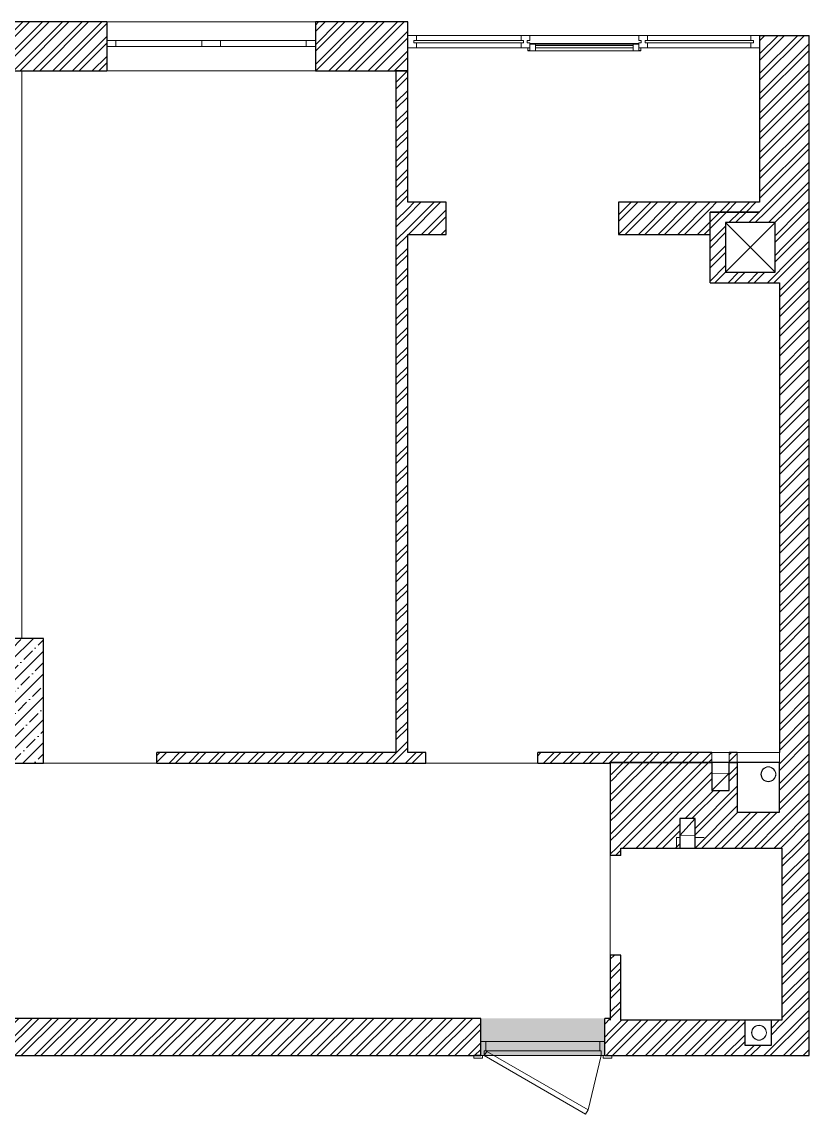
# Model space of a CAD drawing. Header units: millimetres. Extents: x -8105 to 1605, y -772 to 8040.
# Drawn here: x -4750 to 1605, y -772 to 8040 of the extents above; entities that cross this region are included whole.
import ezdxf

# ---------------------------------------------------------------- set-up
doc = ezdxf.new("R2010")
doc.units = ezdxf.units.MM
doc.header["$MEASUREMENT"] = 0
doc.linetypes.add('Wipeout_Contour', pattern=[1000, 0, -1000])
for name, color, linetype, lineweight, true_color in [('0_Ном._пера__2', 252, 'Continuous', 13, 0x8e8e8e), ('101 Стіни_Ном._пера__1', 18, 'Continuous', 25, 0x040404), ('102 Колони_Ном._пера__1', 18, 'Continuous', 25, 0x040404), ('102 Колони_Ном._пера__2', 252, 'Continuous', 13, 0x8e8e8e), ('104 Перекриття_Ном._пера__41', 18, 'Continuous', 15, 0x020202), ('203 Стяжка_Ном._пера__41', 18, 'Continuous', 15, 0x020202), ('305 Вода і Каналізація.ВК_Ном._пера__101', 18, 'Continuous', 13, 0x020202), ('Двери ARCHICAD_Ном._пера__102', 252, 'Continuous', 5, 0x898989), ('Демонтаж_101 Стіни_Ном._пера__1', 18, 'Continuous', 25, 0x040404), ('Демонтаж_101 Стіни_Ном._пера__16', 18, 'Continuous', 13, 0x020202), ('Демонтаж_203 Стяжка_Ном._пера__89', 254, 'Continuous', 5, 0xe9e9e9), ('Демонтаж_Двери ARCHICAD_Ном._пера__102', 252, 'Continuous', 5, 0x898989), ('Окна ARCHICAD_Ном._пера__102', 252, 'Continuous', 5, 0x898989)]:
    doc.layers.add(name, color=color, linetype=linetype, lineweight=lineweight, true_color=true_color)
for name, color, linetype in [('101 Стіни', 7, 'Continuous'), ('102 Колони', 7, 'Continuous'), ('104 Перекриття', 7, 'Continuous'), ('110 Навісні стіни', 7, 'Continuous'), ('203 Стяжка', 7, 'Continuous'), ('305 Вода і Каналізація.ВК', 7, 'Continuous'), ('Демонтаж_101 Стіни', 7, 'Continuous'), ('Демонтаж_203 Стяжка', 7, 'Continuous'), ('Окна ARCHICAD', 7, 'Continuous')]:
    doc.layers.add(name, color=color, linetype=linetype)
doc.layers.add('110 Навісні стіни_Ном._пера__122', color=253, linetype='Continuous', lineweight=13)
doc.layers.add('Окна ARCHICAD_Ном._пера__122', color=253, linetype='Continuous', lineweight=13)
pattern_1 = [(45, (0, 0), (-79.5495, 79.5495), []), (45, (-26.52, 26.52), (-79.5495, 79.5495), [])]

# ---------------------------------------------------------------- blocks, each defined once
blk = doc.blocks.new('Перекриття_2', base_point=(-1730, 7645))
at = {"layer": 'Демонтаж_203 Стяжка_Ном._пера__89', "color": 254, "linetype": 'Continuous', "lineweight": 5, "true_color": 0xe9e9e9, "flags": 128}
blk.add_lwpolyline([(-1730, 7645), (-4750, 7645), (-4750, 3065), (-4575, 3065), (-4575, 2060), (-3660, 2060), (-3660, 2145), (-1730, 2145)], close=True, dxfattribs=at)
blk = doc.blocks.new('Перекриття_3', base_point=(-1635, 6585))
at = {"layer": 'Демонтаж_203 Стяжка_Ном._пера__89', "color": 254, "linetype": 'Continuous', "lineweight": 5, "true_color": 0xe9e9e9, "flags": 128}
blk.add_lwpolyline([(-1635, 6585), (-1325, 6585), (-1325, 6325), (-1635, 6325), (-1635, 2145), (-1490, 2145), (-1490, 2060), (-585, 2060), (-585, 2145), (1365, 2145), (1365, 5935), (805, 5935), (805, 6325), (65, 6325), (65, 6585), (1205, 6585), (1205, 7830), (-1635, 7830)], close=True, dxfattribs=at)
blk = doc.blocks.new('Перекриття_4', base_point=(-5925, 0))
at = {"layer": 'Демонтаж_203 Стяжка_Ном._пера__89', "color": 254, "linetype": 'Continuous', "lineweight": 5, "true_color": 0xe9e9e9, "flags": 128}
blk.add_lwpolyline([(-5925, 0), (-1045, 0), (-1045, -185), (-45, -185), (-45, 0), (0, 0), (0, 2060), (-585, 2060), (-1490, 2060), (-3660, 2060), (-4575, 2060), (-4930, 2060), (-5845, 2060), (-5925, 2060)], close=True, dxfattribs=at)
blk = doc.blocks.new('Перекриття_5', base_point=(1205, 7830))
at = {"layer": '203 Стяжка_Ном._пера__41', "color": 18, "linetype": 'Continuous', "lineweight": 15, "true_color": 0x020202, "flags": 128}
blk.add_lwpolyline([(1205, 7830), (1205, 7930), (-1635, 7930), (-1635, 7830)], close=True, dxfattribs=at)
blk = doc.blocks.new('Перекриття_6', base_point=(-8105, 8040))
at = {"layer": '104 Перекриття_Ном._пера__41', "color": 18, "linetype": 'Continuous', "lineweight": 15, "true_color": 0x020202, "flags": 128}
blk.add_lwpolyline([(-8105, 8040), (-8105, -300), (1605, -300), (1605, 7930), (-1635, 7930), (-1635, 8040)], close=True, dxfattribs=at)
blk = doc.blocks.new('Навісна стіна_1')
at = {"layer": 'Окна ARCHICAD_Ном._пера__122', "color": 253, "linetype": 'Continuous', "lineweight": 13}
for p, q in [((-605, 7860), (185, 7860)), ((185, 7805), (-605, 7805))]:
    blk.add_line(p, q, dxfattribs=at)
at = {"layer": 'Окна ARCHICAD_Ном._пера__122', "color": 253, "linetype": 'Continuous', "lineweight": 13, "flags": 128}
blk.add_lwpolyline([(-605, 7865), (185, 7865), (185, 7860), (-605, 7860)], close=True, dxfattribs=at)
at = {"color": 254, "linetype": 'Wipeout_Contour', "lineweight": 0, "ltscale": 31433.023453}
blk.add_wipeout([(-665, 7860), (-665, 7805), (-605, 7805), (-605, 7860)], dxfattribs=at).dxf.layer = 'Окна ARCHICAD'
at = {"color": 254, "linetype": 'Wipeout_Contour', "lineweight": 0, "ltscale": 31342.03052}
blk.add_wipeout([(245, 7805), (245, 7860), (185, 7860), (185, 7805)], dxfattribs=at).dxf.layer = 'Окна ARCHICAD'
at = {"layer": 'Окна ARCHICAD_Ном._пера__122', "color": 253, "linetype": 'Continuous', "lineweight": 13}
blk.add_line((185, 7850), (-605, 7850), dxfattribs=at)
at = {"layer": 'Окна ARCHICAD_Ном._пера__122', "color": 253, "linetype": 'Continuous', "lineweight": 13, "flags": 128}
for points in [[(-665, 7860), (-605, 7860), (-605, 7805), (-665, 7805)], [(245, 7805), (185, 7805), (185, 7860), (245, 7860)]]:
    blk.add_lwpolyline(points, close=True, dxfattribs=at)
at = {"color": 254, "linetype": 'Wipeout_Contour', "lineweight": 0, "ltscale": 31450.175058}
blk.add_wipeout([(-665, 7810), (-650, 7810), (-650, 7860), (-665, 7860)], dxfattribs=at).dxf.layer = 'Окна ARCHICAD'
at = {"color": 254, "linetype": 'Wipeout_Contour', "lineweight": 0, "ltscale": 31461.078936}
blk.add_wipeout([(230, 7865), (185, 7865), (185, 7860), (230, 7860)], dxfattribs=at).dxf.layer = 'Окна ARCHICAD'
at = {"color": 254, "linetype": 'Wipeout_Contour', "lineweight": 0, "ltscale": 31550.129719}
blk.add_wipeout([(-650, 7860), (-605, 7860), (-605, 7865), (-650, 7865)], dxfattribs=at).dxf.layer = 'Окна ARCHICAD'
at = {"color": 254, "linetype": 'Wipeout_Contour', "lineweight": 0, "ltscale": 31354.409523}
blk.add_wipeout([(245, 7860), (230, 7860), (230, 7810), (245, 7810)], dxfattribs=at).dxf.layer = 'Окна ARCHICAD'
at = {"layer": 'Окна ARCHICAD_Ном._пера__122', "color": 253, "linetype": 'Continuous', "lineweight": 13, "flags": 128}
for points in [[(-650, 7810), (-665, 7810), (-665, 7860), (-605, 7860), (-605, 7865), (-650, 7865)], [(230, 7865), (185, 7865), (185, 7860), (245, 7860), (245, 7810), (230, 7810)]]:
    blk.add_lwpolyline(points, close=True, dxfattribs=at)
at = {"color": 254, "linetype": 'Wipeout_Contour', "lineweight": 0, "ltscale": 31897.726546}
blk.add_wipeout([(-700, 7890), (-1585, 7890), (-1585, 7870), (-700, 7870)], dxfattribs=at).dxf.layer = '110 Навісні стіни'
at = {"color": 254, "linetype": 'Wipeout_Contour', "lineweight": 0, "ltscale": 31698.329164}
blk.add_wipeout([(1155, 7890), (280, 7890), (280, 7870), (1155, 7870)], dxfattribs=at).dxf.layer = '110 Навісні стіни'
at = {"layer": '110 Навісні стіни_Ном._пера__122', "color": 253, "linetype": 'Continuous', "lineweight": 13, "flags": 128}
for points in [[(-700, 7890), (-700, 7870), (-1585, 7870), (-1585, 7890)], [(1155, 7890), (1155, 7870), (280, 7870), (280, 7890)]]:
    blk.add_lwpolyline(points, close=True, dxfattribs=at)
at = {"color": 254, "linetype": 'Wipeout_Contour', "lineweight": 0, "ltscale": 64307.245015}
blk.add_wipeout([(-1585, 7870), (-1585, 7890), (-1565, 7890), (-1565, 7930), (-1635, 7930), (-1635, 7830), (-1565, 7830), (-1565, 7870)], dxfattribs=at).dxf.layer = '110 Навісні стіни'
at = {"color": 254, "linetype": 'Wipeout_Contour', "lineweight": 0, "ltscale": 94917.274828}
blk.add_wipeout([(-700, 7870), (-720, 7870), (-720, 7830), (-650, 7830), (-650, 7870), (-670, 7870), (-670, 7890), (-650, 7890), (-650, 7930), (-720, 7930), (-720, 7890), (-700, 7890)], dxfattribs=at).dxf.layer = '110 Навісні стіни'
at = {"color": 254, "linetype": 'Wipeout_Contour', "lineweight": 0, "ltscale": 94614.124728}
blk.add_wipeout([(250, 7870), (230, 7870), (230, 7830), (300, 7830), (300, 7870), (280, 7870), (280, 7890), (300, 7890), (300, 7930), (230, 7930), (230, 7890), (250, 7890)], dxfattribs=at).dxf.layer = '110 Навісні стіни'
at = {"color": 254, "linetype": 'Wipeout_Contour', "lineweight": 0, "ltscale": 63717.094104}
blk.add_wipeout([(1155, 7870), (1135, 7870), (1135, 7830), (1205, 7830), (1205, 7930), (1135, 7930), (1135, 7890), (1155, 7890)], dxfattribs=at).dxf.layer = '110 Навісні стіни'
at = {"layer": '110 Навісні стіни_Ном._пера__122', "color": 253, "linetype": 'Continuous', "lineweight": 13}
for p, q in [((-1635, 7930), (-1635, 7830)), ((-1565, 7930), (-1635, 7930)), ((-1585, 7890), (-1585, 7870)), ((-1565, 7890), (-1585, 7890)), ((-1565, 7870), (-1585, 7870)), ((-1565, 7930), (-1565, 7890)), ((-1565, 7870), (-1565, 7830)), ((-720, 7930), (-720, 7890)), ((-650, 7930), (-720, 7930)), ((-700, 7890), (-720, 7890)), ((-720, 7870), (-720, 7830)), ((-700, 7870), (-720, 7870)), ((-700, 7890), (-700, 7870)), ((-670, 7890), (-670, 7870)), ((-650, 7890), (-670, 7890)), ((-650, 7870), (-670, 7870)), ((-650, 7930), (-650, 7890)), ((-650, 7870), (-650, 7830)), ((300, 7930), (230, 7930)), ((230, 7930), (230, 7890)), ((250, 7890), (230, 7890)), ((230, 7870), (230, 7830)), ((250, 7870), (230, 7870)), ((250, 7890), (250, 7870)), ((280, 7890), (280, 7870)), ((300, 7890), (280, 7890)), ((300, 7870), (280, 7870)), ((300, 7930), (300, 7890)), ((300, 7870), (300, 7830)), ((1135, 7930), (1135, 7890)), ((1205, 7930), (1135, 7930)), ((1155, 7890), (1135, 7890)), ((1155, 7870), (1135, 7870)), ((1135, 7870), (1135, 7830)), ((1155, 7890), (1155, 7870)), ((1205, 7930), (1205, 7830)), ((-1565, 7830), (-1635, 7830)), ((-650, 7830), (-720, 7830)), ((300, 7830), (230, 7830)), ((1205, 7830), (1135, 7830))]:
    blk.add_line(p, q, dxfattribs=at)
blk = doc.blocks.new('Отвір_1')
at = {"color": 254, "linetype": 'Wipeout_Contour', "lineweight": 0, "ltscale": 9145.478592}
blk.add_wipeout([(960, 2145), (820, 2145), (820, 2065), (960, 2065)], dxfattribs=at).dxf.layer = 'Демонтаж_101 Стіни'
at = {"layer": 'Демонтаж_101 Стіни_Ном._пера__16', "color": 18, "linetype": 'Continuous', "lineweight": 13, "true_color": 0x020202, "flags": 128}
for points in [[(960, 2145), (820, 2145)], [(820, 2145), (820, 2065)], [(960, 2065), (960, 2145)], [(820, 2065), (960, 2065)]]:
    blk.add_lwpolyline(points, dxfattribs=at)
blk = doc.blocks.new('Отвір_2')
at = {"color": 254, "linetype": 'Wipeout_Contour', "lineweight": 0, "ltscale": 9700.499487}
blk.add_wipeout([(1365, 2145), (1025, 2145), (1025, 2065), (1365, 2065)], dxfattribs=at).dxf.layer = 'Демонтаж_101 Стіни'
at = {"layer": 'Демонтаж_101 Стіни_Ном._пера__16', "color": 18, "linetype": 'Continuous', "lineweight": 13, "true_color": 0x020202, "flags": 128}
for points in [[(1365, 2145), (1025, 2145)], [(1025, 2145), (1025, 2065)], [(1365, 2065), (1365, 2145)], [(1025, 2065), (1365, 2065)]]:
    blk.add_lwpolyline(points, dxfattribs=at)
blk = doc.blocks.new('Стіна_1', base_point=(805, 6585))
at = {"layer": 'Демонтаж_101 Стіни', "linetype": 'Continuous', "lineweight": 0, "true_color": 0xffffff}
h = blk.add_hatch(dxfattribs=at)
h.set_pattern_fill('Кирпич_01', style=0, pattern_type=2)
h.set_pattern_definition(pattern_1)
h.paths.add_polyline_path([(805, 6505), (1205, 6505), (1205, 6585), (805, 6585)])
at = {"layer": 'Демонтаж_101 Стіни_Ном._пера__1', "color": 18, "linetype": 'Continuous', "lineweight": 25, "true_color": 0x040404, "flags": 128}
for points in [[(1205, 6585), (805, 6585)], [(805, 6505), (1205, 6505)]]:
    blk.add_lwpolyline(points, dxfattribs=at)
blk = doc.blocks.new('Стіна_2', base_point=(0, 2145))
at = {"layer": 'Демонтаж_101 Стіни', "linetype": 'Continuous', "lineweight": 0, "true_color": 0xffffff}
h = blk.add_hatch(dxfattribs=at)
h.set_pattern_fill('Кирпич_01', style=0, pattern_type=2)
h.set_pattern_definition(pattern_1)
h.paths.add_polyline_path([(0, 2145), (0, 2065), (820, 2065), (820, 2145)])
h = blk.add_hatch(dxfattribs=at)
h.set_pattern_fill('Кирпич_01', style=0, pattern_type=2)
h.set_pattern_definition(pattern_1)
h.paths.add_polyline_path([(960, 2145), (960, 2065), (1025, 2065), (1025, 2145)])
at = {"layer": 'Демонтаж_101 Стіни_Ном._пера__1', "color": 18, "linetype": 'Continuous', "lineweight": 25, "true_color": 0x040404, "flags": 128}
for points in [[(820, 2145), (0, 2145)], [(1025, 2145), (960, 2145)], [(0, 2065), (820, 2065)], [(960, 2065), (1025, 2065)]]:
    blk.add_lwpolyline(points, dxfattribs=at)
blk = doc.blocks.new('Отвір_3')
at = {"color": 254, "linetype": 'Wipeout_Contour', "lineweight": 0, "ltscale": 6662.010642}
blk.add_wipeout([(560, 1612.1), (560, 1474.9), (685, 1474.9), (685, 1612.1)], dxfattribs=at).dxf.layer = '101 Стіни'
at = {"layer": '101 Стіни_Ном._пера__1', "color": 18, "linetype": 'Continuous', "lineweight": 25, "true_color": 0x040404}
blk.add_line((560, 1474.9), (685, 1612.1), dxfattribs=at)
at = {"layer": '101 Стіни_Ном._пера__1', "color": 18, "linetype": 'Continuous', "lineweight": 25, "true_color": 0x040404, "flags": 128}
for points in [[(560, 1612.1), (560, 1474.9)], [(685, 1612.1), (560, 1612.1)], [(685, 1474.9), (685, 1612.1)], [(560, 1474.9), (685, 1474.9)]]:
    blk.add_lwpolyline(points, dxfattribs=at)
blk = doc.blocks.new('Отвір_4')
at = {"color": 254, "linetype": 'Wipeout_Contour', "lineweight": 0, "ltscale": 6224.657274}
blk.add_wipeout([(560, 1375), (685, 1375), (685, 1474.9), (560, 1474.9)], dxfattribs=at).dxf.layer = '101 Стіни'
at = {"layer": '101 Стіни_Ном._пера__1', "color": 18, "linetype": 'Continuous', "lineweight": 25, "true_color": 0x040404, "flags": 128}
for points in [[(560, 1474.9), (560, 1375)], [(685, 1375), (685, 1474.9)], [(560, 1375), (685, 1375)]]:
    blk.add_lwpolyline(points, dxfattribs=at)
blk = doc.blocks.new('Отвір_5')
at = {"color": 254, "linetype": 'Wipeout_Contour', "lineweight": 0, "ltscale": 8433.313112}
blk.add_wipeout([(820, 1980), (820, 1840), (960, 1840), (960, 1980)], dxfattribs=at).dxf.layer = '101 Стіни'
at = {"layer": '101 Стіни_Ном._пера__1', "color": 18, "linetype": 'Continuous', "lineweight": 25, "true_color": 0x040404}
blk.add_line((820, 1840), (960, 1980), dxfattribs=at)
at = {"layer": '101 Стіни_Ном._пера__1', "color": 18, "linetype": 'Continuous', "lineweight": 25, "true_color": 0x040404, "flags": 128}
for points in [[(820, 1980), (820, 1840)], [(960, 1980), (820, 1980)], [(960, 1840), (960, 1980)], [(820, 1840), (960, 1840)]]:
    blk.add_lwpolyline(points, dxfattribs=at)
blk = doc.blocks.new('Отвір_6')
at = {"color": 254, "linetype": 'Wipeout_Contour', "lineweight": 0, "ltscale": 8842.591508}
blk.add_wipeout([(820, 2065), (820, 1980), (960, 1980), (960, 2065)], dxfattribs=at).dxf.layer = '101 Стіни'
at = {"layer": '101 Стіни_Ном._пера__1', "color": 18, "linetype": 'Continuous', "lineweight": 25, "true_color": 0x040404, "flags": 128}
for points in [[(960, 2065), (820, 2065)], [(820, 2065), (820, 1980)], [(960, 1980), (960, 2065)]]:
    blk.add_lwpolyline(points, dxfattribs=at)
blk = doc.blocks.new('Отвір_7')
at = {"color": 254, "linetype": 'Wipeout_Contour', "lineweight": 0, "ltscale": 8888.834236}
blk.add_wipeout([(1365, 2065), (1025, 2065), (1025, 1665), (1365, 1665)], dxfattribs=at).dxf.layer = '101 Стіни'
at = {"layer": '101 Стіни_Ном._пера__1', "color": 18, "linetype": 'Continuous', "lineweight": 25, "true_color": 0x040404, "flags": 128}
for points in [[(1365, 2065), (1025, 2065)], [(1025, 2065), (1025, 1665)], [(1365, 1665), (1365, 2065)], [(1025, 1665), (1365, 1665)]]:
    blk.add_lwpolyline(points, dxfattribs=at)
blk = doc.blocks.new('Отвір_8')
at = {"color": 254, "linetype": 'Wipeout_Contour', "lineweight": 0, "ltscale": 4808.97919}
blk.add_wipeout([(1300, -15), (1085, -15), (1085, -215), (1300, -215)], dxfattribs=at).dxf.layer = '101 Стіни'
at = {"layer": '101 Стіни_Ном._пера__1', "color": 18, "linetype": 'Continuous', "lineweight": 25, "true_color": 0x040404, "flags": 128}
for points in [[(1300, -15), (1085, -15)], [(1085, -15), (1085, -215)], [(1300, -215), (1300, -15)], [(1085, -215), (1300, -215)]]:
    blk.add_lwpolyline(points, dxfattribs=at)
blk = doc.blocks.new('Отвір_12')
at = {"color": 254, "linetype": 'Wipeout_Contour', "lineweight": 0, "ltscale": 50980.425379}
blk.add_wipeout([(930, 6020), (1205, 6020), (1330, 6020), (1330, 6326.9), (1330, 6420), (1264.6, 6420), (1205, 6420), (930, 6420)], dxfattribs=at).dxf.layer = '101 Стіни'
at = {"layer": '101 Стіни_Ном._пера__1', "color": 18, "linetype": 'Continuous', "lineweight": 25, "true_color": 0x040404}
for p, q in [((930, 6020), (1330, 6420)), ((930, 6420), (1330, 6020))]:
    blk.add_line(p, q, dxfattribs=at)
at = {"layer": '101 Стіни_Ном._пера__1', "color": 18, "linetype": 'Continuous', "lineweight": 25, "true_color": 0x040404, "flags": 128}
for points in [[(1330, 6420), (1264.6, 6420), (1205, 6420), (930, 6420)], [(930, 6420), (930, 6020)], [(1330, 6020), (1330, 6326.9), (1330, 6420)], [(930, 6020), (1205, 6020), (1330, 6020)]]:
    blk.add_lwpolyline(points, dxfattribs=at)
blk = doc.blocks.new('Double Window 25_2')
at = {"layer": 'Окна ARCHICAD_Ном._пера__102', "color": 252, "linetype": 'Continuous', "lineweight": 5, "true_color": 0x898989}
for p, q in [((-842.5, 150), (842.5, 150)), ((-842.5, 150), (-842.5, 0)), ((842.5, 150), (842.5, 0)), ((-842.5, 0), (-767.5, 0)), ((-842.5, 0), (-842.5, -50)), ((-842.5, 0), (-842.5, -50)), ((-767.5, 0), (-767.5, -50)), ((-767.5, 0), (-75, 0)), ((-75, -50), (-75, 0)), ((-75, 0), (0, 0)), ((0, 0), (75, 0)), ((75, 0), (75, -50)), ((75, 0), (767.5, 0)), ((767.5, -50), (767.5, 0)), ((767.5, 0), (842.5, 0)), ((842.5, 0), (842.5, -50)), ((842.5, 0), (842.5, -50)), ((-767.5, -50), (-842.5, -50)), ((-842.5, -50), (-842.5, -245)), ((-75, -50), (-767.5, -50)), ((0, -50), (-75, -50)), ((75, -50), (0, -50)), ((767.5, -50), (75, -50)), ((842.5, -50), (767.5, -50)), ((842.5, -50), (842.5, -245)), ((-842.5, -245), (842.5, -245))]:
    blk.add_line(p, q, dxfattribs=at)
blk = doc.blocks.new('Стіна_4', base_point=(-4835, 8040))
at = {"layer": '101 Стіни', "linetype": 'Continuous', "lineweight": 0, "true_color": 0xffffff}
h = blk.add_hatch(dxfattribs=at)
h.set_pattern_fill('Кирпич_01', style=0, pattern_type=2)
h.set_pattern_definition(pattern_1)
h.paths.add_polyline_path([(-4835, 7645), (-4065, 7645), (-4065, 8040), (-4835, 8040)])
h = blk.add_hatch(dxfattribs=at)
h.set_pattern_fill('Кирпич_01', style=0, pattern_type=2)
h.set_pattern_definition(pattern_1)
h.paths.add_polyline_path([(-2380, 8040), (-2380, 7645), (-1635, 7645), (-1635, 8040)])
at = {"layer": '101 Стіни_Ном._пера__1', "color": 18, "linetype": 'Continuous', "lineweight": 25, "true_color": 0x040404}
for p, q in [((-4065, 8040), (-4065, 7890)), ((-2380, 8040), (-2380, 7890)), ((-4065, 7890), (-4065, 7840)), ((-2380, 7890), (-2380, 7840)), ((-4065, 7840), (-4065, 7645)), ((-2380, 7840), (-2380, 7645))]:
    blk.add_line(p, q, dxfattribs=at)
at = {"layer": '101 Стіни_Ном._пера__1', "color": 18, "linetype": 'Continuous', "lineweight": 25, "true_color": 0x040404, "flags": 128}
for points in [[(-4065, 8040), (-4835, 8040)], [(-1635, 8040), (-2380, 8040)], [(-1635, 7645), (-1635, 8040)], [(-4835, 7645), (-4065, 7645)], [(-2380, 7645), (-1635, 7645)]]:
    blk.add_lwpolyline(points, dxfattribs=at)
at = {"layer": 'Окна ARCHICAD_Ном._пера__102', "color": 252, "linetype": 'Continuous', "lineweight": 5, "true_color": 0x898989, "zscale": 1000}
blk.add_blockref('Double Window 25_2', (-3222.5, 7890), dxfattribs=at)
blk = doc.blocks.new('Door 25')
at = {"layer": 'Двери ARCHICAD_Ном._пера__102', "linetype": 'Continuous', "lineweight": 0, "true_color": 0xffffff}
blk.add_hatch(color=7, dxfattribs=at).paths.add_polyline_path([(460, -40), (-460, -40), (-460, -115), (460, -115)])
at = {"layer": 'Двери ARCHICAD_Ном._пера__102', "color": 252, "linetype": 'Continuous', "lineweight": 5, "true_color": 0x898989}
for p, q in [((-365.5, 437.4), (-345.5, 472)), ((-345.5, 472), (472, 0)), ((-472, 0), (-365.5, 437.4)), ((452, -34.6), (-365.5, 437.4)), ((-557, 0), (-557, 19)), ((-557, 19), (-487, 19)), ((-487, 0), (-557, 0)), ((-500, 0), (-557, 0)), ((-500, 0), (-557, 0)), ((-472, 0), (-500, 0)), ((-500, 0), (-500, -115)), ((-500, 0), (-500, -115)), ((-500, 0), (-500, -115)), ((-487, 19), (-487, 0)), ((-472, -40), (-472, 0)), ((472, 0), (452, -34.6)), ((500, 0), (472, 0)), ((472, 0), (472, -40)), ((487, 19), (557, 19)), ((487, 0), (487, 19)), ((557, 0), (487, 0)), ((500, -115), (500, 0)), ((500, 0), (500, -115)), ((500, 0), (500, -115)), ((500, 0), (557, 0)), ((500, 0), (557, 0)), ((557, 19), (557, 0)), ((-460, -40), (-472, -40)), ((-460, -40), (460, -40)), ((-460, -115), (-460, -40)), ((472, -40), (460, -40)), ((460, -40), (460, -115)), ((-500, -115), (-460, -115)), ((-500, -115), (-500, -300)), ((460, -115), (-460, -115)), ((460, -115), (500, -115)), ((500, -115), (500, -300))]:
    blk.add_line(p, q, dxfattribs=at)
blk = doc.blocks.new('Стіна_9', base_point=(-5925, -300))
at = {"layer": '101 Стіни', "linetype": 'Continuous', "lineweight": 0, "true_color": 0xffffff}
h = blk.add_hatch(dxfattribs=at)
h.set_pattern_fill('Кирпич_01', style=0, pattern_type=2)
h.set_pattern_definition(pattern_1)
h.paths.add_polyline_path([(-5925, -300), (-1045, -300), (-1045, 0), (-5925, 0)])
blk.add_hatch(color=7, dxfattribs=at).paths.add_polyline_path([(-1045, -300), (-45, -300), (-45, 0), (-1045, 0)])
h = blk.add_hatch(dxfattribs=at)
h.set_pattern_fill('Кирпич_01', style=0, pattern_type=2)
h.set_pattern_definition(pattern_1)
h.paths.add_polyline_path([(-45, -300), (0, -300), (0, 0), (-45, 0)])
at = {"layer": '101 Стіни_Ном._пера__1', "color": 18, "linetype": 'Continuous', "lineweight": 25, "true_color": 0x040404}
for p, q in [((-1045, -185), (-1045, 0)), ((-45, -185), (-45, 0)), ((-1045, -300), (-1045, -185)), ((-45, -300), (-45, -185)), ((-1045, -300), (-1102, -300)), ((-45, -300), (12, -300))]:
    blk.add_line(p, q, dxfattribs=at)
at = {"layer": '101 Стіни_Ном._пера__1', "color": 18, "linetype": 'Continuous', "lineweight": 25, "true_color": 0x040404, "flags": 128}
for points in [[(-1045, 0), (-5925, 0)], [(0, 0), (-45, 0)], [(0, -15), (0, 0)], [(-5925, -300), (-1045, -300)], [(-45, -300), (0, -300)]]:
    blk.add_lwpolyline(points, dxfattribs=at)
at = {"layer": 'Двери ARCHICAD_Ном._пера__102', "color": 252, "linetype": 'Continuous', "lineweight": 5, "true_color": 0x898989, "zscale": 1000, "rotation": 180}
blk.add_blockref('Door 25', (-545, -300), dxfattribs=at)
blk = doc.blocks.new('Стіна_10', base_point=(0, -300))
at = {"layer": '101 Стіни', "linetype": 'Continuous', "lineweight": 0, "true_color": 0xffffff}
h = blk.add_hatch(dxfattribs=at)
h.set_pattern_fill('Кирпич_01', style=0, pattern_type=2)
h.set_pattern_definition(pattern_1)
h.paths.add_polyline_path([(0, -15), (0, -300), (1385, -300), (1385, -15), (1300, -15), (1300, -215), (1085, -215), (1085, -15)])
h = blk.add_hatch(dxfattribs=at)
h.set_pattern_fill('Кирпич_01', style=0, pattern_type=2)
h.set_pattern_definition(pattern_1)
h.paths.add_polyline_path([(1605, -15), (1385, -15), (1605, -300)])
h = blk.add_hatch(dxfattribs=at)
h.set_pattern_fill('Кирпич_01', style=0, pattern_type=2)
h.set_pattern_definition(pattern_1)
h.paths.add_polyline_path([(1385, -300), (1605, -300), (1385, -15)])
at = {"layer": '101 Стіни_Ном._пера__1', "color": 18, "linetype": 'Continuous', "lineweight": 25, "true_color": 0x040404, "flags": 128}
for points in [[(1085, -15), (85, -15)], [(1385, -15), (1300, -15)], [(1605, -300), (1605, -15)], [(0, -300), (1605, -300)]]:
    blk.add_lwpolyline(points, dxfattribs=at)
blk = doc.blocks.new('Стіна_11', base_point=(1605, -300))
at = {"layer": '101 Стіни', "linetype": 'Continuous', "lineweight": 0, "true_color": 0xffffff}
h = blk.add_hatch(dxfattribs=at)
h.set_pattern_fill('Кирпич_01', style=0, pattern_type=2)
h.set_pattern_definition(pattern_1)
h.paths.add_polyline_path([(1605, -15), (1605, 1375), (1385, 1375), (1385, -15)])
at = {"layer": '101 Стіни_Ном._пера__1', "color": 18, "linetype": 'Continuous', "lineweight": 25, "true_color": 0x040404, "flags": 128}
for points in [[(1385, 1375), (1385, -15)], [(1605, -15), (1605, 1375)]]:
    blk.add_lwpolyline(points, dxfattribs=at)
blk = doc.blocks.new('Стіна_12', base_point=(1605, 1375))
at = {"layer": '101 Стіни', "linetype": 'Continuous', "lineweight": 0, "true_color": 0xffffff}
h = blk.add_hatch(dxfattribs=at)
h.set_pattern_fill('Кирпич_01', style=0, pattern_type=2)
h.set_pattern_definition(pattern_1)
h.paths.add_polyline_path([(1605, 1375), (1605, 5935), (1365, 5935), (1365, 1375)])
at = {"layer": '101 Стіни_Ном._пера__1', "color": 18, "linetype": 'Continuous', "lineweight": 25, "true_color": 0x040404, "flags": 128}
for points in [[(1365, 5935), (1365, 2145)], [(1605, 1375), (1605, 5935)], [(1365, 1375), (1385, 1375)]]:
    blk.add_lwpolyline(points, dxfattribs=at)
blk = doc.blocks.new('Стіна_13', base_point=(1605, 7930))
at = {"layer": '101 Стіни', "linetype": 'Continuous', "lineweight": 0, "true_color": 0xffffff}
h = blk.add_hatch(dxfattribs=at)
h.set_pattern_fill('Кирпич_01', style=0, pattern_type=2)
h.set_pattern_definition(pattern_1)
h.paths.add_polyline_path([(1605, 6505), (1605, 7930), (1205, 7930), (1205, 6505)])
at = {"layer": '101 Стіни_Ном._пера__1', "color": 18, "linetype": 'Continuous', "lineweight": 25, "true_color": 0x040404, "flags": 128}
for points in [[(1205, 7930), (1205, 6585)], [(1205, 7930), (1605, 7930)], [(1605, 6505), (1605, 7930)]]:
    blk.add_lwpolyline(points, dxfattribs=at)
blk = doc.blocks.new('Стіна_14', base_point=(805, 6505))
at = {"layer": '101 Стіни', "linetype": 'Continuous', "lineweight": 0, "true_color": 0xffffff}
h = blk.add_hatch(dxfattribs=at)
h.set_pattern_fill('Кирпич_01', style=0, pattern_type=2)
h.set_pattern_definition(pattern_1)
h.paths.add_polyline_path([(805, 5935), (1205, 5935), (1205, 6020), (930, 6020), (930, 6420), (1205, 6420), (1205, 6505), (805, 6505)])
h = blk.add_hatch(dxfattribs=at)
h.set_pattern_fill('Кирпич_01', style=0, pattern_type=2)
h.set_pattern_definition(pattern_1)
h.paths.add_polyline_path([(1205, 6505), (1264.6, 6420), (1330, 6420), (1330, 6326.9), (1605, 5935), (1605, 6505)])
h = blk.add_hatch(dxfattribs=at)
h.set_pattern_fill('Кирпич_01', style=0, pattern_type=2)
h.set_pattern_definition(pattern_1)
h.paths.add_polyline_path([(1205, 6505), (1205, 6420), (1264.6, 6420)])
h = blk.add_hatch(dxfattribs=at)
h.set_pattern_fill('Кирпич_01', style=0, pattern_type=2)
h.set_pattern_definition(pattern_1)
h.paths.add_polyline_path([(1205, 5935), (1605, 5935), (1330, 6326.9), (1330, 6020), (1205, 6020)])
at = {"layer": '101 Стіни_Ном._пера__1', "color": 18, "linetype": 'Continuous', "lineweight": 25, "true_color": 0x040404, "flags": 128}
for points in [[(1205, 6505), (805, 6505)], [(805, 5935), (805, 6505)], [(1605, 5935), (1605, 6505)], [(805, 5935), (1365, 5935)]]:
    blk.add_lwpolyline(points, dxfattribs=at)
blk = doc.blocks.new('Стіна_15', base_point=(805, 6585))
at = {"layer": 'Демонтаж_101 Стіни', "linetype": 'Continuous', "lineweight": 0, "true_color": 0xffffff}
h = blk.add_hatch(dxfattribs=at)
h.set_pattern_fill('Кирпич_01', style=0, pattern_type=2)
h.set_pattern_definition(pattern_1)
h.paths.add_polyline_path([(805, 6585), (65, 6585), (65, 6325), (805, 6325)])
at = {"layer": 'Демонтаж_101 Стіни_Ном._пера__1', "color": 18, "linetype": 'Continuous', "lineweight": 25, "true_color": 0x040404, "flags": 128}
for points in [[(805, 6585), (65, 6585)], [(65, 6585), (65, 6325)], [(805, 6325), (805, 6505)], [(65, 6325), (805, 6325)]]:
    blk.add_lwpolyline(points, dxfattribs=at)
blk = doc.blocks.new('Стіна_16', base_point=(-1325, 6585))
at = {"layer": 'Демонтаж_101 Стіни', "linetype": 'Continuous', "lineweight": 0, "true_color": 0xffffff}
h = blk.add_hatch(dxfattribs=at)
h.set_pattern_fill('Кирпич_01', style=0, pattern_type=2)
h.set_pattern_definition(pattern_1)
h.paths.add_polyline_path([(-1325, 6585), (-1635, 6585), (-1635, 6325), (-1325, 6325)])
at = {"layer": 'Демонтаж_101 Стіни_Ном._пера__1', "color": 18, "linetype": 'Continuous', "lineweight": 25, "true_color": 0x040404, "flags": 128}
for points in [[(-1325, 6585), (-1635, 6585)], [(-1325, 6325), (-1325, 6585)], [(-1635, 6325), (-1325, 6325)]]:
    blk.add_lwpolyline(points, dxfattribs=at)
blk = doc.blocks.new('Simple Door Opening')
at = {"layer": 'Двери ARCHICAD_Ном._пера__102', "color": 252, "linetype": 'Continuous', "lineweight": 5, "true_color": 0x898989}
for p, q in [((-402.5, 0), (-402.5, -85)), ((402.5, 0), (402.5, -85))]:
    blk.add_line(p, q, dxfattribs=at)
blk = doc.blocks.new('Стіна_17', base_point=(0, -300))
at = {"layer": '101 Стіни', "linetype": 'Continuous', "lineweight": 0, "true_color": 0xffffff}
h = blk.add_hatch(dxfattribs=at)
h.set_pattern_fill('Кирпич_01', style=0, pattern_type=2)
h.set_pattern_definition(pattern_1)
h.paths.add_polyline_path([(0, 1375), (0, 1315), (85, 1315), (85, 1375)])
h = blk.add_hatch(dxfattribs=at)
h.set_pattern_fill('Кирпич_01', style=0, pattern_type=2)
h.set_pattern_definition(pattern_1)
h.paths.add_polyline_path([(0, -15), (85, -15), (85, 510), (0, 510)])
at = {"layer": '101 Стіни_Ном._пера__1', "color": 18, "linetype": 'Continuous', "lineweight": 25, "true_color": 0x040404}
for p, q in [((85, 1315), (0, 1315)), ((85, 510), (0, 510))]:
    blk.add_line(p, q, dxfattribs=at)
at = {"layer": '101 Стіни_Ном._пера__1', "color": 18, "linetype": 'Continuous', "lineweight": 25, "true_color": 0x040404, "flags": 128}
for points in [[(0, 1375), (0, 1315)], [(85, 1315), (85, 1375)], [(0, 510), (0, -15)], [(85, -15), (85, 510)]]:
    blk.add_lwpolyline(points, dxfattribs=at)
at = {"layer": 'Двери ARCHICAD_Ном._пера__102', "color": 252, "linetype": 'Continuous', "lineweight": 5, "true_color": 0x898989, "xscale": -1, "zscale": 1000, "rotation": 270}
blk.add_blockref('Simple Door Opening', (85, 912.5), dxfattribs=at)
blk = doc.blocks.new('Стіна_18', base_point=(0, 2065))
at = {"layer": '101 Стіни', "linetype": 'Continuous', "lineweight": 0, "true_color": 0xffffff}
h = blk.add_hatch(dxfattribs=at)
h.set_pattern_fill('Кирпич_01', style=0, pattern_type=2)
h.set_pattern_definition(pattern_1)
h.paths.add_polyline_path([(0, 1375), (85, 1375), (0, 2065)])
h = blk.add_hatch(dxfattribs=at)
h.set_pattern_fill('Кирпич_01', style=0, pattern_type=2)
h.set_pattern_definition(pattern_1)
h.paths.add_polyline_path([(0, 2065), (85, 1375), (85, 2065)])
h = blk.add_hatch(dxfattribs=at)
h.set_pattern_fill('Кирпич_01', style=0, pattern_type=2)
h.set_pattern_definition(pattern_1)
h.paths.add_polyline_path([(820, 2065), (85, 2065), (85, 1375), (560, 1375), (560, 1474.9), (560, 1612.1), (685, 1612.1), (685, 1474.9), (685, 1375), (1365, 1375), (1365, 1665), (1025, 1665), (1025, 2065), (960, 2065), (960, 1980), (960, 1840), (820, 1840), (820, 1980)])
at = {"layer": '101 Стіни_Ном._пера__1', "color": 18, "linetype": 'Continuous', "lineweight": 25, "true_color": 0x040404, "flags": 128}
for points in [[(0, 2065), (0, 1375)], [(820, 2065), (0, 2065)], [(1025, 2065), (960, 2065)], [(85, 1375), (560, 1375)], [(685, 1375), (1365, 1375)]]:
    blk.add_lwpolyline(points, dxfattribs=at)
blk = doc.blocks.new('Simple Door Opening_2')
at = {"layer": 'Демонтаж_Двери ARCHICAD_Ном._пера__102', "color": 252, "linetype": 'Continuous', "lineweight": 5, "true_color": 0x898989}
for p, q in [((-452.5, 0), (-452.5, -85)), ((452.5, 0), (452.5, -85))]:
    blk.add_line(p, q, dxfattribs=at)
blk = doc.blocks.new('Simple Door Opening_3')
at = {"layer": 'Демонтаж_Двери ARCHICAD_Ном._пера__102', "color": 252, "linetype": 'Continuous', "lineweight": 5, "true_color": 0x898989}
for p, q in [((-457.5, 0), (-457.5, -85)), ((457.5, 0), (457.5, -85))]:
    blk.add_line(p, q, dxfattribs=at)
blk = doc.blocks.new('Стіна_19', base_point=(0, 2145))
at = {"layer": 'Демонтаж_101 Стіни', "linetype": 'Continuous', "lineweight": 0, "true_color": 0xffffff}
h = blk.add_hatch(dxfattribs=at)
h.set_pattern_fill('Кирпич_01', style=0, pattern_type=2)
h.set_pattern_definition(pattern_1)
h.paths.add_polyline_path([(-1490, 2145), (-3660, 2145), (-3660, 2060), (-1490, 2060)])
h = blk.add_hatch(dxfattribs=at)
h.set_pattern_fill('Кирпич_01', style=0, pattern_type=2)
h.set_pattern_definition(pattern_1)
h.paths.add_polyline_path([(-585, 2145), (-585, 2060), (0, 2060), (0, 2145)])
at = {"layer": 'Демонтаж_101 Стіни_Ном._пера__1', "color": 18, "linetype": 'Continuous', "lineweight": 25, "true_color": 0x040404}
for p, q in [((-4575, 2060), (-4575, 2145)), ((-3660, 2060), (-3660, 2145)), ((-1490, 2060), (-1490, 2145)), ((-585, 2060), (-585, 2145))]:
    blk.add_line(p, q, dxfattribs=at)
at = {"layer": 'Демонтаж_101 Стіни_Ном._пера__1', "color": 18, "linetype": 'Continuous', "lineweight": 25, "true_color": 0x040404, "flags": 128}
for points in [[(-1730, 2145), (-3660, 2145)], [(-1490, 2145), (-1635, 2145)], [(0, 2145), (-585, 2145)], [(-3660, 2060), (-1490, 2060)], [(-585, 2060), (0, 2060)], [(0, 2060), (0, 2065)]]:
    blk.add_lwpolyline(points, dxfattribs=at)
at = {"layer": 'Демонтаж_Двери ARCHICAD_Ном._пера__102', "color": 252, "linetype": 'Continuous', "lineweight": 5, "true_color": 0x898989, "xscale": -1, "zscale": 1000, "rotation": 180}
for name, p in [('Simple Door Opening_3', (-4117.5, 2060)), ('Simple Door Opening_2', (-1037.5, 2060))]:
    blk.add_blockref(name, p, dxfattribs=at)
blk = doc.blocks.new('Стіна_22', base_point=(-1635, 7645))
at = {"layer": 'Демонтаж_101 Стіни', "linetype": 'Continuous', "lineweight": 0, "true_color": 0xffffff}
h = blk.add_hatch(dxfattribs=at)
h.set_pattern_fill('Кирпич_01', style=0, pattern_type=2)
h.set_pattern_definition(pattern_1)
h.paths.add_polyline_path([(-1730, 7645), (-1730, 2145), (-1635, 2145), (-1635, 7645)])
at = {"layer": 'Демонтаж_101 Стіни_Ном._пера__1', "color": 18, "linetype": 'Continuous', "lineweight": 25, "true_color": 0x040404, "flags": 128}
for points in [[(-1730, 7645), (-1730, 2145)], [(-1635, 7645), (-1730, 7645)], [(-1635, 6585), (-1635, 7645)], [(-1635, 2145), (-1635, 6325)]]:
    blk.add_lwpolyline(points, dxfattribs=at)
blk = doc.blocks.new('Колона_1', base_point=(-4705, 2562.5))
at = {"layer": '102 Колони_Ном._пера__2', "linetype": 'Continuous', "lineweight": 13, "true_color": 0x8e8e8e}
h = blk.add_hatch(dxfattribs=at)
h.set_pattern_fill('Железобетон', color=252, style=0, pattern_type=2)
h.set_pattern_definition([(45, (0, 0), (-91.924, 91.924), []), (45, (-45.96, 45.96), (-91.924, 91.924), [97.5, -32.5, 0, -32.5])])
h.paths.add_polyline_path([(-4835, 2060), (-4575, 2060), (-4575, 3065), (-4835, 3065)])
at = {"layer": '102 Колони_Ном._пера__1', "color": 18, "linetype": 'Continuous', "lineweight": 25, "true_color": 0x040404, "flags": 128}
blk.add_lwpolyline([(-4835, 2060), (-4575, 2060), (-4575, 3065), (-4835, 3065)], close=True, dxfattribs=at)
blk = doc.blocks.new('Pipe Straight 25')
at = {"layer": '305 Вода і Каналізація.ВК_Ном._пера__101', "color": 18, "linetype": 'Continuous', "lineweight": 13, "true_color": 0x020202, "flags": 128}
blk.add_lwpolyline([(59, 0, 1), (-59, 0, 1)], format="xyb", close=True, dxfattribs=at)
at = {"layer": '305 Вода і Каналізація.ВК_Ном._пера__101', "color": 18, "linetype": 'Continuous', "lineweight": 13, "true_color": 0x020202}
blk.add_circle((0, 0), 60, dxfattribs=at)

msp = doc.modelspace()

# ---------------------------------------------------------------- linework, layer by layer
at = {"layer": '0_Ном._пера__2', "color": 252, "linetype": 'Continuous', "lineweight": 13, "true_color": 0x8e8e8e}
for p, q in [((534.6, 1380), (534.6, 1460)), ((534.6, 1460), (757.1, 1460))]:
    msp.add_line(p, q, dxfattribs=at)

# ---------------------------------------------------------------- block references
at = {"layer": '101 Стіни', "color": 18, "lineweight": 25, "true_color": 0x040404}
for name, p in [('Стіна_17', (0, -300)), ('Стіна_11', (1605, -300)), ('Стіна_9', (-5925, -300))]:
    msp.add_blockref(name, p, dxfattribs=at)
at = {"layer": '102 Колони', "color": 18, "lineweight": 25, "true_color": 0x040404}
msp.add_blockref('Колона_1', (-4705, 2562.5), dxfattribs=at)
at = {"layer": '104 Перекриття', "color": 18, "linetype": 'Continuous', "lineweight": 15, "true_color": 0x020202}
msp.add_blockref('Перекриття_6', (-8105, 8040), dxfattribs=at)
at = {"layer": '203 Стяжка', "color": 18, "linetype": 'Continuous', "lineweight": 15, "true_color": 0x020202}
msp.add_blockref('Перекриття_5', (1205, 7830), dxfattribs=at)
at = {"layer": 'Демонтаж_101 Стіни', "color": 18, "lineweight": 25, "true_color": 0x040404}
for name, p in [('Стіна_22', (-1635, 7645)), ('Стіна_16', (-1325, 6585)), ('Стіна_15', (805, 6585)), ('Стіна_1', (805, 6585)), ('Стіна_19', (0, 2145))]:
    msp.add_blockref(name, p, dxfattribs=at)
at = {"layer": 'Демонтаж_203 Стяжка', "color": 254, "linetype": 'Continuous', "lineweight": 5, "true_color": 0xe9e9e9}
for name, p in [('Перекриття_3', (-1635, 6585)), ('Перекриття_2', (-1730, 7645)), ('Перекриття_4', (-5925, 0))]:
    msp.add_blockref(name, p, dxfattribs=at)

# ---------------------------------------------------------------- next in the draw order: block references
at = {"layer": '101 Стіни', "color": 18, "linetype": 'Continuous', "lineweight": 25, "true_color": 0x040404}
for name in ['Отвір_12', 'Отвір_1', 'Отвір_2', 'Отвір_5', 'Отвір_3', 'Отвір_8']:
    msp.add_blockref(name, (0, 0), dxfattribs=at)
at = {"layer": '110 Навісні стіни', "linetype": 'Continuous', "lineweight": 0}
msp.add_blockref('Навісна стіна_1', (0, 0), dxfattribs=at)

# ---------------------------------------------------------------- next in the draw order: block references
at = {"layer": '101 Стіни', "color": 18, "lineweight": 25, "true_color": 0x040404}
for name, p in [('Стіна_4', (-4835, 8040)), ('Стіна_13', (1605, 7930)), ('Стіна_14', (805, 6505)), ('Стіна_10', (0, -300))]:
    msp.add_blockref(name, p, dxfattribs=at)
at = {"layer": '101 Стіни', "color": 18, "linetype": 'Continuous', "lineweight": 25, "true_color": 0x040404}
msp.add_blockref('Отвір_4', (0, 0), dxfattribs=at)
at = {"layer": '305 Вода і Каналізація.ВК', "color": 255, "linetype": 'Continuous', "lineweight": 13, "zscale": 1000}
msp.add_blockref('Pipe Straight 25', (1200.3, -115), dxfattribs=at)
at = {"layer": 'Демонтаж_101 Стіни', "color": 18, "lineweight": 25, "true_color": 0x040404}
msp.add_blockref('Стіна_2', (0, 2145), dxfattribs=at)

# ---------------------------------------------------------------- next in the draw order: block references
at = {"layer": '101 Стіни', "color": 18, "linetype": 'Continuous', "lineweight": 25, "true_color": 0x040404}
for name in ['Отвір_6', 'Отвір_7']:
    msp.add_blockref(name, (0, 0), dxfattribs=at)

# ---------------------------------------------------------------- next in the draw order: block references
at = {"layer": '101 Стіни', "color": 18, "lineweight": 25, "true_color": 0x040404}
for name, p in [('Стіна_12', (1605, 1375)), ('Стіна_18', (0, 2065))]:
    msp.add_blockref(name, p, dxfattribs=at)
at = {"layer": '305 Вода і Каналізація.ВК', "color": 255, "linetype": 'Continuous', "lineweight": 13, "zscale": 1000}
msp.add_blockref('Pipe Straight 25', (1276, 1970.2), dxfattribs=at)

doc.saveas('drawing.dxf')
